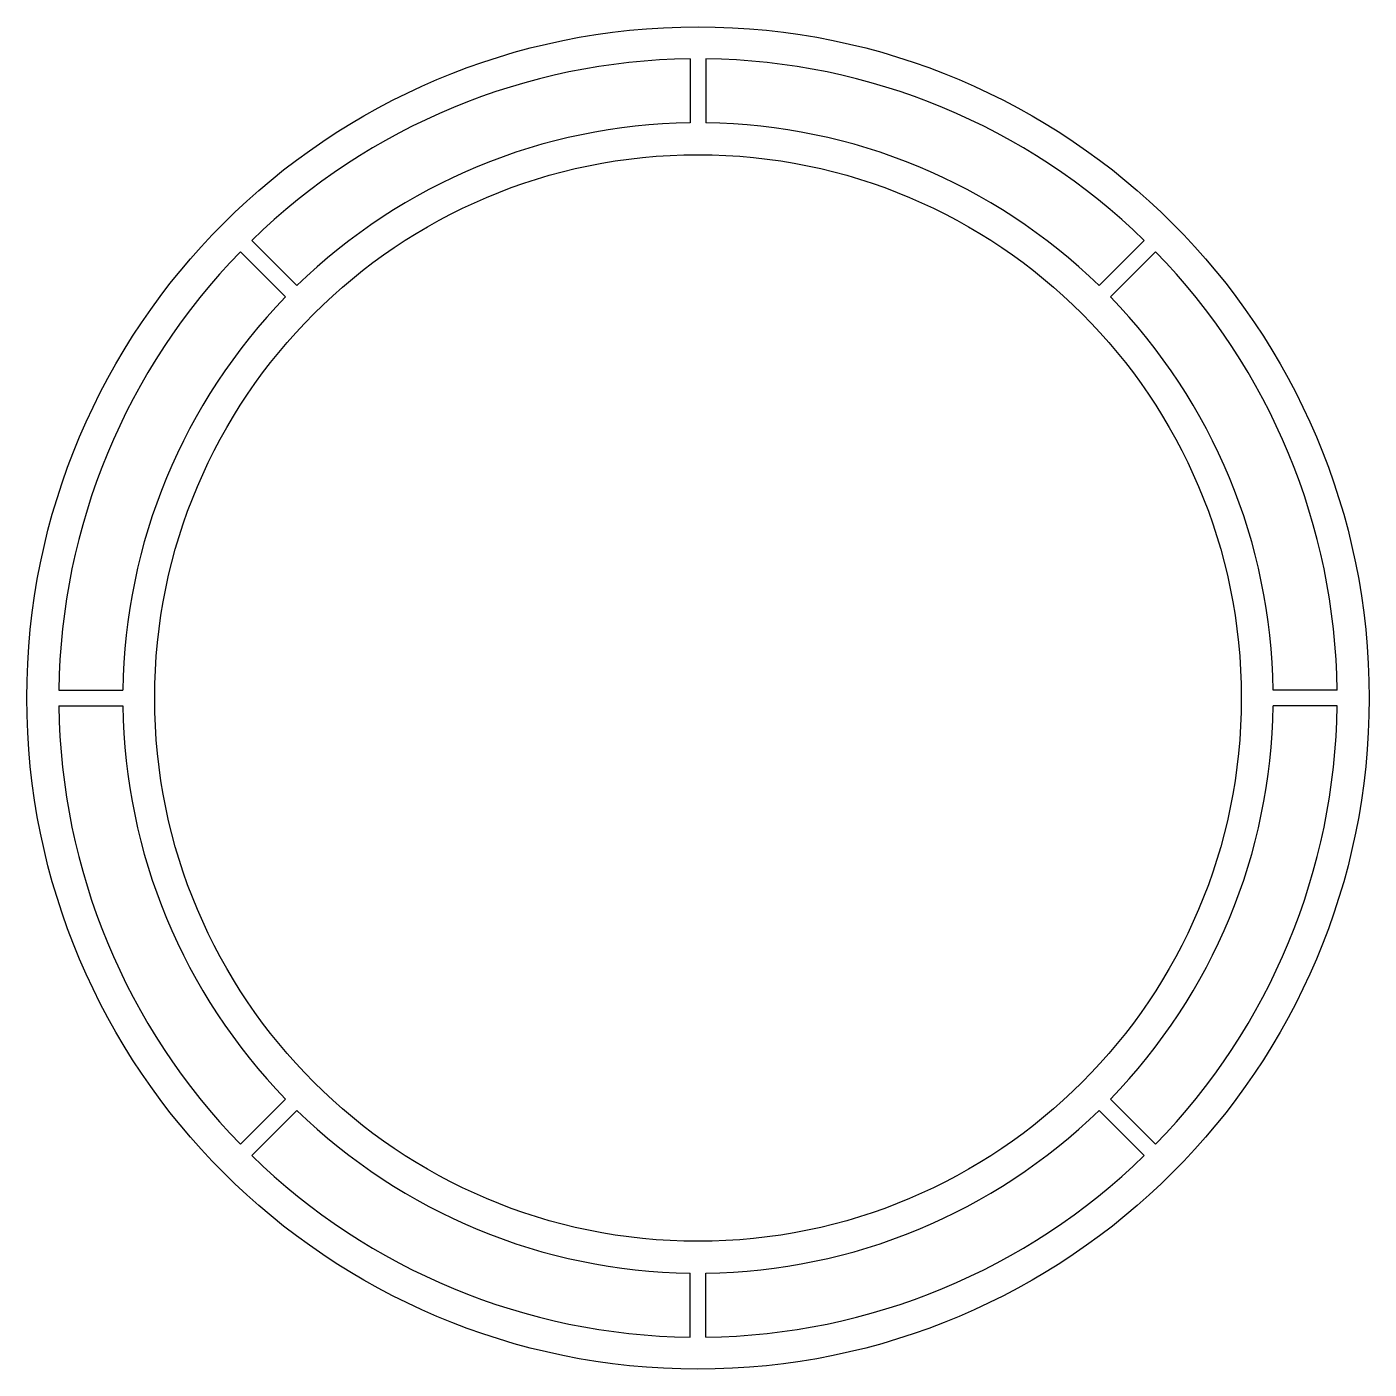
# Model space of a CAD drawing. Extents: x -21 to 21, y -21 to 21.
import ezdxf

# ---------------------------------------------------------------- set-up
doc = ezdxf.new("R2010")
doc.units = 0
doc.layers.add('VISIBLE', color=7, linetype='CONTINUOUS')

msp = doc.modelspace()

# ---------------------------------------------------------------- linework, layer by layer
at = {"layer": 'VISIBLE'}
for p, q in [((-0.25, 19.998), (-0.25, 17.998)), ((0.25, 19.998), (0.25, 17.998)), ((-13.964, 14.318), (-12.55, 12.903)), ((13.964, 14.318), (12.55, 12.903)), ((-14.318, 13.964), (-12.903, 12.55)), ((14.318, 13.964), (12.903, 12.55)), ((-19.998, 0.25), (-17.998, 0.25)), ((19.998, 0.25), (17.998, 0.25)), ((-19.998, -0.25), (-17.998, -0.25)), ((19.998, -0.25), (17.998, -0.25)), ((-14.318, -13.964), (-12.903, -12.55)), ((14.318, -13.964), (12.903, -12.55)), ((-13.964, -14.318), (-12.55, -12.903)), ((13.964, -14.318), (12.55, -12.903)), ((-0.25, -19.998), (-0.25, -17.998)), ((0.25, -19.998), (0.25, -17.998))]:
    msp.add_line(p, q, dxfattribs=at)
for radius in [21, 17]:
    msp.add_circle((0, 0), radius, dxfattribs=at)
for radius, start, end in [(20, 90.7162, 134.2838), (20, 45.7162, 89.2838), (18, 90.7958, 134.2042), (18, 45.7958, 89.2042), (20, 135.7162, 179.2838), (20, 0.7162, 44.2838), (18, 135.7958, 179.2042), (18, 0.7958, 44.2042), (20, 180.7162, 224.2838), (18, 180.7958, 224.2042), (18, 315.7958, 359.2042), (20, 315.7162, 359.2838), (18, 225.7958, 269.2042), (18, 270.7958, 314.2042), (20, 225.7162, 269.2838), (20, 270.7162, 314.2838)]:
    msp.add_arc((0, 0), radius, start, end, dxfattribs=at)

doc.saveas('drawing.dxf')
